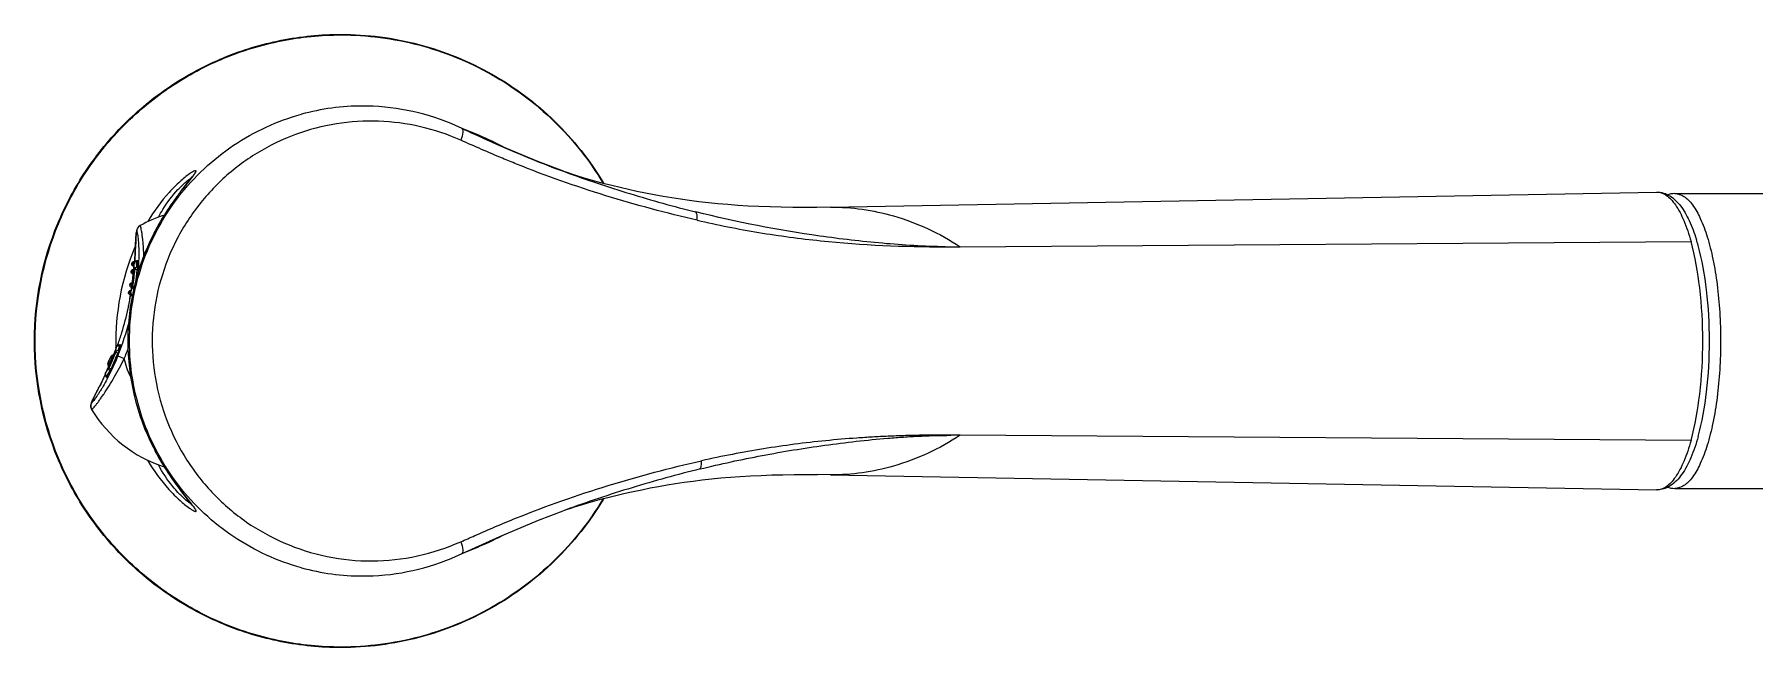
# Model space of a CAD drawing. Header units: millimetres. Extents: x 120 to 1856, y -818 to 764.
# Drawn here: x 1290.6 to 1471.3, y -231.6 to -167.1 of the extents above; entities that cross this region are included whole.
import ezdxf

# ---------------------------------------------------------------- set-up
doc = ezdxf.new("R2010")
doc.units = ezdxf.units.MM
doc.header["$LTSCALE"] = 0.1

msp = doc.modelspace()

# ---------------------------------------------------------------- linework, layer by layer
at = {"color": 7, "linetype": 'Continuous'}
for p, q in [((1335.4614, -176.9279), (1335.5001, -176.9462)), ((1339.4434, -178.742), (1335.4636, -176.9287)), ((1335.6147, -176.9979), (1335.8393, -177.0873)), ((1339.9923, -178.9699), (1340.0244, -178.9873)), ((1305.9286, -183.6245), (1307.1724, -182.06)), ((1346.1614, -181.4653), (1346.3477, -181.5336)), ((1346.4559, -181.57), (1346.3215, -181.5237)), ((1346.6672, -181.6414), (1346.4559, -181.57)), ((1306.0166, -183.507), (1305.9055, -183.6515)), ((1305.9058, -183.6511), (1305.9286, -183.6245)), ((1305.9286, -183.6245), (1305.9085, -183.6507)), ((1306.2748, -183.1763), (1306.0166, -183.507)), ((1374.2385, -185.247), (1461.0172, -183.6543)), ((1462.9573, -183.811), (1544.7682, -183.811)), ((1374.2373, -185.2471), (1374.2379, -185.247)), ((1301.3007, -187.7922), (1301.2892, -187.8733)), ((1303.0835, -188.1013), (1303.0849, -188.1008)), ((1387.8378, -189.4105), (1464.641, -188.8597)), ((1300.8224, -191.2508), (1300.8231, -191.1974)), ((1301.0003, -191.2508), (1300.8224, -191.2508)), ((1300.8294, -191.3067), (1300.8224, -191.2508)), ((1300.8237, -191.1856), (1300.8229, -191.1974)), ((1300.8231, -191.1974), (1300.829, -191.1438)), ((1300.8261, -191.1576), (1300.8237, -191.1856)), ((1300.8746, -191.0448), (1300.829, -191.1438)), ((1300.829, -191.1438), (1301.0069, -191.1438)), ((1300.8597, -191.3597), (1300.8319, -191.3138)), ((1300.9258, -191.0124), (1300.878, -191.0417)), ((1300.9587, -191.4097), (1300.9102, -191.397)), ((1300.9785, -191.0028), (1300.9258, -191.0124)), ((1300.9785, -191.0028), (1300.9507, -191.0054)), ((1301.0135, -191.4146), (1300.9587, -191.4097)), ((1300.9587, -191.4097), (1301.0389, -191.4097)), ((1301.1335, -191.0028), (1300.9785, -191.0028)), ((1301.0063, -191.1974), (1301.0003, -191.2508)), ((1301.0069, -191.1438), (1301.0063, -191.1974)), ((1301.0063, -191.1974), (1301.0552, -191.2001)), ((1301.0135, -191.4146), (1301.038, -191.4206)), ((1301.0385, -191.4146), (1301.0135, -191.4146)), ((1301.0569, -191.1833), (1301.0565, -191.1834)), ((1301.0786, -191.0005), (1301.1168, -190.9739)), ((1301.1289, -190.7749), (1301.1149, -190.9746)), ((1301.117, -190.9955), (1301.1189, -190.9682)), ((1301.1189, -190.9682), (1301.1212, -190.9361)), ((1301.1215, -190.9681), (1301.1418, -190.9126)), ((1301.1418, -190.9126), (1301.1337, -190.9412)), ((1301.1345, -190.9421), (1301.1346, -190.9418)), ((1301.2776, -190.9126), (1301.1418, -190.9126)), ((1301.2098, -190.9657), (1301.302, -190.9349)), ((1301.297, -190.9076), (1301.302, -190.9349)), ((1301.33, -190.8951), (1301.2971, -190.9082)), ((1301.3549, -190.8728), (1301.33, -190.8951)), ((1301.3719, -190.8245), (1301.3661, -190.854)), ((1301.3838, -190.8509), (1301.3755, -190.8153)), ((1301.3906, -191.5222), (1301.3835, -191.8111)), ((1301.4632, -191.8169), (1301.4775, -191.5725)), ((1301.4785, -191.5246), (1301.4727, -191.4307)), ((1300.6071, -193.4044), (1300.6165, -193.3536)), ((1300.6124, -193.3679), (1300.6082, -193.395)), ((1300.6165, -193.3536), (1300.7944, -193.3536)), ((1300.7649, -193.2234), (1300.7383, -193.2258)), ((1300.7606, -192.0571), (1300.7627, -192.0048)), ((1300.9386, -192.0571), (1300.7606, -192.0571)), ((1300.7667, -192.1147), (1300.7606, -192.0571)), ((1300.7635, -191.9939), (1300.7624, -192.0048)), ((1300.7627, -192.0048), (1300.7699, -191.9522)), ((1300.7665, -191.9662), (1300.7635, -191.9939)), ((1300.8629, -193.2234), (1300.765, -193.2234)), ((1300.7967, -192.1688), (1300.7688, -192.121)), ((1300.7699, -191.9522), (1300.7846, -191.899)), ((1300.7699, -191.9522), (1300.9478, -191.9522)), ((1300.7846, -191.899), (1300.8163, -191.856)), ((1300.7944, -193.3536), (1300.7903, -193.4044)), ((1300.8455, -193.2594), (1300.7944, -193.3536)), ((1300.8197, -191.8529), (1300.8635, -191.8258)), ((1300.8966, -192.2199), (1300.8473, -192.2068)), ((1300.8635, -191.8258), (1300.9191, -191.8151)), ((1300.9191, -191.8151), (1300.8917, -191.8176)), ((1300.9449, -192.2242), (1300.8966, -192.2199)), ((1300.8966, -192.2199), (1300.975, -192.2199)), ((1301.0074, -191.8151), (1300.9191, -191.8151)), ((1300.9458, -192.0048), (1300.9386, -192.0571)), ((1300.9449, -192.2242), (1300.9737, -192.2313)), ((1300.9745, -192.2242), (1300.9449, -192.2242)), ((1300.9741, -192.2313), (1300.9449, -192.2242)), ((1300.9478, -191.9522), (1300.9458, -192.0048)), ((1300.9915, -192.0083), (1300.9458, -192.0048)), ((1301.3835, -191.8111), (1301.1443, -191.7928)), ((1301.4632, -191.8171), (1301.3835, -191.8111)), ((1300.4823, -194.268), (1300.4862, -194.3039)), ((1300.4848, -194.2464), (1300.4902, -194.1968)), ((1300.6627, -194.2464), (1300.4848, -194.2464)), ((1300.4878, -194.3087), (1300.4848, -194.2464)), ((1300.5123, -194.3598), (1300.4878, -194.3087)), ((1300.4917, -194.1868), (1300.49, -194.1968)), ((1300.4902, -194.1968), (1300.5008, -194.147)), ((1300.4973, -194.1565), (1300.4917, -194.1868)), ((1300.5008, -194.147), (1300.6787, -194.147)), ((1300.5566, -194.3997), (1300.5158, -194.3643)), ((1300.6195, -194.4199), (1300.5674, -194.4055)), ((1300.5828, -194.4119), (1300.6194, -194.4199)), ((1300.6029, -193.455), (1300.6071, -193.4044)), ((1300.7808, -193.455), (1300.6029, -193.455)), ((1300.6029, -193.455), (1300.6067, -193.5142)), ((1300.6067, -193.5142), (1300.632, -193.5659)), ((1300.6082, -193.395), (1300.6069, -193.4044)), ((1300.6491, -194.4225), (1300.6195, -194.4199)), ((1300.6195, -194.4199), (1300.7783, -194.4199)), ((1300.6353, -193.5702), (1300.6758, -193.6048)), ((1300.748, -194.0206), (1300.6487, -194.0206)), ((1300.6491, -194.4225), (1300.677, -194.4292)), ((1300.7802, -194.4225), (1300.6491, -194.4225)), ((1300.6845, -194.4324), (1300.6491, -194.4225)), ((1300.6734, -194.1968), (1300.6627, -194.2464)), ((1300.6683, -194.4689), (1300.6633, -194.4937)), ((1300.6761, -194.4305), (1300.6683, -194.4689)), ((1300.6787, -194.147), (1300.6734, -194.1968)), ((1300.722, -194.2038), (1300.6734, -194.1968)), ((1300.677, -194.4292), (1300.7047, -194.4459)), ((1300.6916, -194.438), (1300.681, -194.4994)), ((1300.6866, -193.6105), (1300.7381, -193.6246)), ((1300.7019, -193.6169), (1300.7381, -193.6246)), ((1300.7047, -194.4459), (1300.724, -194.4681)), ((1300.7081, -194.504), (1300.7185, -194.4426)), ((1300.7228, -194.1988), (1300.7224, -194.1989)), ((1300.7371, -194.5088), (1300.7388, -194.539)), ((1300.7747, -193.6279), (1300.7381, -193.6246)), ((1300.7381, -193.6246), (1300.8051, -193.6246)), ((1300.7388, -194.539), (1300.7388, -194.5051)), ((1300.7388, -194.539), (1300.9167, -194.539)), ((1300.7747, -193.6279), (1300.8042, -193.6352)), ((1300.8046, -193.6279), (1300.7747, -193.6279)), ((1300.804, -193.6351), (1300.7747, -193.6279)), ((1300.7903, -193.4044), (1300.7808, -193.455)), ((1300.7903, -193.4044), (1300.8354, -193.4098)), ((1300.9069, -194.4941), (1300.8239, -194.4438)), ((1301.136, -193.6285), (1300.9435, -193.6033)), ((1299.1422, -200.4954), (1299.3582, -200.5738)), ((1299.1515, -200.0465), (1299.1505, -200.0103)), ((1299.2247, -199.93), (1299.2252, -199.9299)), ((1299.4471, -200.3057), (1299.3582, -200.5738)), ((1299.4301, -200.6002), (1299.3582, -200.5738)), ((1299.422, -200.3046), (1299.4144, -200.3047)), ((1299.4471, -200.3057), (1299.422, -200.3051)), ((1299.4314, -200.5967), (1299.5126, -200.3762)), ((1299.4471, -200.3057), (1299.4555, -200.306)), ((1299.5126, -200.3762), (1299.5315, -200.318)), ((1299.5272, -199.7341), (1299.5243, -199.7591)), ((1299.5243, -199.7591), (1299.5282, -199.7594)), ((1299.5625, -199.7307), (1299.5271, -199.7347)), ((1299.5315, -200.3181), (1299.5491, -200.2415)), ((1299.5924, -199.7156), (1299.5625, -199.7307)), ((1299.6075, -199.7013), (1299.5879, -199.7449)), ((1299.6212, -199.6752), (1299.6075, -199.7013)), ((1299.6243, -199.7014), (1299.6267, -199.6682)), ((1298.3052, -201.6988), (1298.2958, -201.7393)), ((1298.3176, -201.6796), (1298.4497, -201.3241)), ((1298.4432, -201.6796), (1298.3176, -201.6796)), ((1298.6172, -201.3241), (1298.4432, -201.6796)), ((1298.4452, -202.1426), (1298.6526, -202.2308)), ((1298.4493, -201.3243), (1298.4497, -201.3241)), ((1298.4497, -201.3241), (1298.6197, -200.9655)), ((1298.6526, -202.2308), (1298.5169, -202.4894)), ((1298.6116, -200.9686), (1298.5911, -201.0085)), ((1298.6171, -202.4753), (1298.7231, -202.2572)), ((1298.7453, -200.9655), (1298.6172, -201.3241)), ((1298.6172, -201.3241), (1298.6612, -201.3395)), ((1298.6197, -200.9655), (1298.7453, -200.9655)), ((1298.7216, -202.2606), (1298.6526, -202.2308)), ((1298.8967, -200.7791), (1298.8709, -200.7802)), ((1298.8969, -200.7791), (1298.9007, -200.7791)), ((1298.8974, -200.7791), (1298.897, -200.7791)), ((1299.3489, -200.8849), (1300.0338, -201.1475)), ((1298.0547, -202.6946), (1298.0551, -202.6945)), ((1298.1363, -203.0178), (1298.1177, -203.0417)), ((1298.1463, -203.1257), (1298.1371, -203.1571)), ((1298.1371, -203.1571), (1298.1561, -203.1372)), ((1298.1599, -203.0918), (1298.1463, -203.1257)), ((1298.1468, -203.1281), (1298.1466, -203.1292)), ((1298.5402, -202.6064), (1298.5774, -202.5494)), ((1298.5773, -202.5496), (1298.6171, -202.4753)), ((1297.2252, -204.4853), (1296.8816, -205.1515)), ((1296.5979, -206.5216), (1296.5981, -206.522)), ((1296.5981, -206.522), (1296.6063, -206.5257)), ((1464.641, -209.7623), (1387.8378, -209.2113)), ((1303.0849, -210.5212), (1303.0835, -210.5207)), ((1305.9055, -214.9704), (1306.0059, -215.1011)), ((1305.9286, -214.9975), (1305.9056, -214.9706)), ((1305.9087, -214.9714), (1305.9288, -214.9977)), ((1307.1734, -216.5626), (1305.9286, -214.9975)), ((1374.2459, -213.3751), (1372.8689, -213.356)), ((1374.2414, -213.375), (1461.0121, -214.9675)), ((1462.9573, -214.811), (1544.7682, -214.811)), ((1306.0059, -215.1011), (1306.2796, -215.4517)), ((1346.3438, -217.0898), (1346.137, -217.1657)), ((1346.2967, -217.1071), (1346.3802, -217.078)), ((1346.3802, -217.078), (1346.6015, -217.0027)), ((1335.6174, -221.6222), (1335.5015, -221.6723)), ((1335.9146, -221.5049), (1335.6174, -221.6222))]:
    msp.add_line(p, q, dxfattribs=at)
for points in [[(1346.1605, -181.4646), (1343.4798, -180.4379), (1339.4434, -178.742)], [(1307.3456, -181.8036), (1307.3409, -181.8114), (1307.2924, -181.8836), (1307.2023, -182.0067), (1307.0756, -182.1711), (1306.9162, -182.3725), (1306.7276, -182.6081), (1306.5128, -182.8764), (1306.2748, -183.1763)], [(1374.2372, -185.2471), (1372.7976, -185.2666), (1371.5198, -185.272), (1370.2758, -185.2657), (1369.0637, -185.2476), (1367.878, -185.2175), (1366.7125, -185.1748), (1365.5807, -185.1195), (1364.4924, -185.0523), (1363.4382, -184.9732), (1362.4096, -184.8821), (1361.4001, -184.7787), (1360.4041, -184.6631), (1359.4323, -184.5371), (1358.4869, -184.4019), (1357.5582, -184.2572), (1356.6382, -184.1024), (1355.7199, -183.9366), (1354.8013, -183.7599), (1353.8909, -183.5736), (1352.9948, -183.379), (1352.119, -183.1776), (1351.2715, -182.9718), (1350.4715, -182.7672), (1349.7118, -182.5633), (1348.9684, -182.3542), (1348.2426, -182.1406), (1347.5816, -181.9374), (1347.0513, -181.768), (1346.6672, -181.6414)], [(1301.2892, -187.8733), (1301.2795, -187.9613), (1301.2707, -188.0592), (1301.2626, -188.1682), (1301.255, -188.2884), (1301.2476, -188.4206), (1301.2403, -188.5656), (1301.2329, -188.724), (1301.1993, -189.4984)], [(1301.6858, -187.1816), (1301.5698, -187.2626), (1301.453, -187.3899), (1301.379, -187.5171), (1301.3382, -187.6249), (1301.3155, -187.7126), (1301.3007, -187.7922)], [(1301.1993, -189.4984), (1301.1888, -189.7274), (1301.1768, -189.9702), (1301.1629, -190.2259), (1301.147, -190.4942), (1301.1289, -190.7749)], [(1300.8229, -191.1974), (1300.8223, -191.2087), (1300.8211, -191.2401), (1300.8214, -191.2639)], [(1300.8214, -191.2639), (1300.8262, -191.2968), (1300.8398, -191.3316)], [(1300.853, -191.0705), (1300.8408, -191.0931), (1300.8327, -191.1162), (1300.8287, -191.1364), (1300.8261, -191.1576)], [(1300.8398, -191.3316), (1300.8607, -191.361), (1300.8886, -191.3851), (1300.9238, -191.4024), (1300.9587, -191.4097)], [(1300.9507, -191.0054), (1300.9201, -191.0147), (1300.893, -191.0296), (1300.8704, -191.0488), (1300.853, -191.0705)], [(1301.119, -190.9707), (1301.0997, -190.989), (1301.073, -191.0025)], [(1301.1346, -190.9418), (1301.1308, -190.9517), (1301.119, -190.9707)], [(1301.3689, -190.8472), (1301.369, -190.8467), (1301.3663, -190.8541), (1301.3549, -190.8728)], [(1300.7383, -193.2258), (1300.7086, -193.2344), (1300.6822, -193.2482), (1300.66, -193.2661), (1300.6426, -193.2864), (1300.63, -193.3076), (1300.6212, -193.3293), (1300.6163, -193.3478), (1300.6124, -193.3679)], [(1300.7624, -192.0048), (1300.7614, -192.0168), (1300.7595, -192.0484), (1300.7593, -192.0724)], [(1300.7593, -192.0724), (1300.7639, -192.1063), (1300.7773, -192.141)], [(1300.7947, -191.8811), (1300.7823, -191.9031), (1300.774, -191.9258), (1300.7696, -191.9453), (1300.7665, -191.9662)], [(1300.7773, -192.141), (1300.798, -192.1706), (1300.8259, -192.1949), (1300.8612, -192.2125), (1300.8966, -192.2199)], [(1300.8917, -191.8176), (1300.8614, -191.8266), (1300.8346, -191.8412), (1300.8121, -191.8599), (1300.7947, -191.8811)], [(1300.49, -194.1968), (1300.4878, -194.211), (1300.4837, -194.243), (1300.4823, -194.268)], [(1300.4862, -194.3039), (1300.499, -194.3388), (1300.5192, -194.3687), (1300.547, -194.3936), (1300.5828, -194.4119)], [(1300.6485, -194.0206), (1300.6106, -194.0255), (1300.5729, -194.0411), (1300.5408, -194.0663), (1300.5162, -194.0999), (1300.5026, -194.1341), (1300.4973, -194.1565)], [(1300.6069, -193.4044), (1300.6052, -193.4179), (1300.6019, -193.4498), (1300.6008, -193.4742)], [(1300.6008, -193.4742), (1300.6051, -193.5095), (1300.6181, -193.5444)], [(1300.6181, -193.5444), (1300.6385, -193.5742), (1300.6663, -193.5988), (1300.7019, -193.6169)], [(1300.724, -194.4681), (1300.7343, -194.4902), (1300.7377, -194.5054), (1300.738, -194.5093)], [(1299.6117, -199.696), (1299.6121, -199.6953), (1299.608, -199.7009), (1299.5924, -199.7156)], [(1298.2958, -201.7393), (1298.2906, -201.795), (1298.2974, -201.8613), (1298.3202, -201.9285), (1298.3604, -201.9914), (1298.3757, -202.0085)], [(1298.3303, -201.622), (1298.3162, -201.6627), (1298.3052, -201.6988)], [(1298.4493, -201.3243), (1298.4323, -201.3647), (1298.4, -201.4427), (1298.3719, -201.5126), (1298.3487, -201.5724), (1298.3303, -201.622)], [(1298.5911, -201.0085), (1298.5673, -201.0577), (1298.5393, -201.1184), (1298.5069, -201.1907), (1298.4709, -201.2735), (1298.4493, -201.3243)], [(1298.6579, -200.896), (1298.6317, -200.9335), (1298.6116, -200.9686)], [(1298.8709, -200.7802), (1298.8021, -200.7944), (1298.7446, -200.8204), (1298.6962, -200.8556), (1298.6579, -200.896)], [(1298.0291, -202.8593), (1297.9335, -203.0614), (1297.8034, -203.3317), (1297.6777, -203.5891), (1297.5566, -203.8333), (1297.4403, -204.0644), (1297.3297, -204.2818), (1297.2252, -204.4853)], [(1298.1182, -203.0411), (1298.1349, -203.0622), (1298.1463, -203.091)], [(1298.1463, -203.091), (1298.1484, -203.116), (1298.1468, -203.1281)], [(1296.589, -205.7511), (1296.5606, -205.8214), (1296.5354, -205.8929), (1296.5126, -205.9767), (1296.4956, -206.0873), (1296.4974, -206.2294), (1296.5347, -206.3927), (1296.5966, -206.5231)], [(1296.8816, -205.1515), (1296.815, -205.2818), (1296.7561, -205.3986), (1296.7045, -205.5026), (1296.6599, -205.5949), (1296.6217, -205.6769), (1296.589, -205.7511)], [(1303.0823, -210.5183), (1303.7345, -211.7241), (1304.5572, -213.0682), (1305.3499, -214.2224), (1305.9056, -214.9706)], [(1346.6015, -217.0027), (1346.9566, -216.8848), (1347.4545, -216.7246), (1348.0509, -216.5394), (1348.7405, -216.3338), (1349.4675, -216.1263), (1350.21, -215.9239), (1350.9814, -215.7232), (1351.7984, -215.5209), (1352.6458, -215.3219), (1353.5138, -215.1289), (1354.3946, -214.9439), (1355.2818, -214.7682), (1356.1711, -214.6025), (1357.0614, -214.447), (1357.9593, -214.3008), (1358.8693, -214.1639), (1359.7975, -214.036), (1360.7523, -213.9169), (1361.7247, -213.8085), (1362.7116, -213.7117), (1363.718, -213.6264), (1364.7509, -213.5524), (1365.8193, -213.4896), (1366.9299, -213.4382), (1368.0688, -213.3987), (1369.2262, -213.3712), (1370.4096, -213.355), (1371.6232, -213.35), (1372.8689, -213.356)], [(1306.2796, -215.4517), (1306.5375, -215.7764), (1306.7716, -216.0684), (1306.9743, -216.3221), (1307.1389, -216.5319), (1307.2593, -216.6921), (1307.3309, -216.7949), (1307.3411, -216.8108)], [(1335.4635, -221.693), (1339.4825, -219.8624), (1343.558, -218.1529), (1346.1354, -217.1666)]]:
    msp.add_lwpolyline(points, dxfattribs=at)
for centre, radius, start, end in [((1325.0925, -198.9989), 24.398, 90.004539, 105.352857), ((1325.061, -198.7412), 24.1402, 87.327185, 89.929656), ((1325.0438, -199.0773), 24.4767, 64.810689, 87.323623), ((1337.7797, -171.7215), 5.7033, 247.506648, 247.691047), ((1293.5989, -171.3484), 17.291, 321.721127, 321.923969), ((1332.8638, -204.2809), 33.9439, 142.571415, 144.507065), ((1308.4841, -199.3246), 13.9145, 107.762243, 119.219427), ((1327.6372, -200.6132), 27.5574, 147.669506, 149.392618), ((1328.4454, -201.1244), 28.5137, 145.935555, 147.670087), ((1328.9931, -201.4964), 29.1758, 144.545926, 145.932951), ((1302.0343, -187.7907), 0.7002, 119.276751, 182.793262), ((1327.2529, -200.39), 27.113, 149.385263, 153.047146), ((1324.4846, -199.3105), 25.3438, 157.117326, 181.409274), ((1325.1373, -199.311), 24.7392, 153.056327, 206.937675), ((1325.1399, -199.311), 24.7404, 153.056481, 206.943519), ((1387.1109, -81.913), 107.4983, 269.560391, 270.38705), ((1444.7884, -194.9609), 21.377, 15.471769, 17.23459), ((1270.2208, -189.293), 30.8936, 350.862831, 356.491902), ((1270.2216, -189.293), 30.8932, 350.862831, 356.491901), ((1300.9701, -191.2611), 0.1479, 197.936015, 200.859012), ((1300.9726, -191.2597), 0.1508, 221.531428, 240.694927), ((1300.9779, -191.1519), 0.1488, 132.208546, 133.959857), ((1300.9712, -191.2619), 0.1482, 240.770809, 245.71706), ((1301.1566, -191.1527), 0.1499, 101.519382, 176.596706), ((1301.0046, -191.5145), 0.1004, 70.206707, 84.873775), ((1301.3559, -191.2017), 0.3, 104.531645, 176.493603), ((1301.0421, -190.9076), 0.0998, 284.398696, 291.457821), ((1301.0416, -190.9073), 0.1004, 318.456716, 322.69475), ((1301.4438, -191.8179), 0.3005, 100.20328, 175.208029), ((1301.3555, -191.2007), 0.2989, 101.318935, 104.507338), ((1301.3728, -191.4236), 0.1001, 280.192004, 355.944474), ((1298.9975, -191.4955), 2.4812, 358.220329, 359.328246), ((1300.7651, -193.3732), 0.1499, 90.069017, 172.481718), ((1300.9079, -192.0713), 0.1478, 197.056551, 199.648294), ((1300.9106, -192.0699), 0.1509, 220.96609, 240.369568), ((1300.9185, -191.9642), 0.1489, 131.618144, 133.36212), ((1300.9091, -192.0722), 0.1482, 240.449217, 245.369303), ((1300.9429, -193.3731), 0.1497, 124.666573, 130.580219), ((1270.3642, -189.2943), 30.8813, 351.979065, 355.359262), ((1270.6807, -189.3231), 30.8034, 352.731765, 355.367211), ((1270.2639, -189.3201), 30.8824, 347.714783, 349.862659), ((1300.6488, -194.1705), 0.1499, 90.115517, 170.992788), ((1300.6319, -194.2713), 0.1487, 216.504129, 218.711836), ((1324.5145, -199.3069), 24.332, 168.590975, 170.303178), ((1300.6317, -194.2723), 0.1479, 239.442064, 244.20619), ((1300.7506, -193.4761), 0.1488, 217.145629, 219.238393), ((1300.8108, -194.2705), 0.15, 170.741586, 255.0886), ((1270.2536, -189.3181), 30.8928, 349.862518, 350.336191), ((1300.7504, -193.477), 0.1479, 239.693445, 244.442373), ((1300.641, -194.5209), 0.0986, 56.10574, 63.788027), ((1300.6398, -194.5225), 0.1006, 40.983551, 56.066522), ((1300.6405, -194.5218), 0.0996, 34.378629, 40.962749), ((1301.0185, -194.2465), 0.3, 170.86113, 242.722746), ((1300.6395, -194.5224), 0.1008, 16.728019, 34.322869), ((1300.6409, -194.5219), 0.0993, 9.713123, 16.663418), ((1300.7659, -193.7276), 0.1001, 63.837942, 67.600437), ((1301.0179, -194.2474), 0.2989, 242.745954, 245.863691), ((1301.2412, -193.6444), 0.3005, 172.141974, 235.888527), ((1270.272, -189.3211), 30.8743, 342.833142, 347.713419), ((1324.4982, -199.304), 24.3155, 170.303398, 171.810785), ((1270.7021, -189.3138), 30.8955, 338.005155, 345.386098), ((1270.2699, -189.3195), 30.8767, 340.406432, 342.831599), ((1270.2397, -189.2929), 30.8753, 334.274445, 339.847558), ((1270.2403, -189.2928), 30.8751, 334.274444, 339.847557), ((1270.382, -189.2974), 30.8633, 335.405456, 338.726313), ((1270.6246, -189.3175), 30.8597, 335.26308, 338.607427), ((1270.7049, -189.3253), 30.8587, 335.224249, 338.576464), ((1299.4219, -200.605), 0.3004, 91.423196, 158.597586), ((1324.48, -199.3104), 25.3392, 181.409633, 181.582653), ((1299.5064, -200.0333), 0.3, 87.044489, 159.849096), ((1270.2662, -189.3183), 30.8806, 340.014268, 340.406526), ((1299.4555, -200.2059), 0.1001, 269.965646, 339.165796), ((1299.5063, -200.0316), 0.2983, 86.032612, 87.018512), ((1270.253, -189.1228), 32.1166, 338.011686, 340.230607), ((1298.5928, -201.8001), 0.3004, 156.351692, 207.105082), ((1298.5906, -201.8011), 0.298, 207.122142, 208.689735), ((1298.5939, -201.7992), 0.3018, 208.710213, 222.966044), ((1298.5899, -201.8027), 0.2965, 223.00002, 224.079865), ((1298.7189, -202.2668), 0.3006, 155.585862, 227.776728), ((1298.8971, -201.0787), 0.2996, 90.074227, 157.812226), ((1299.0227, -201.0785), 0.2994, 118.124533, 124.983214), ((1298.325, -202.8249), 0.3, 154.272267, 207.864909), ((1298.3259, -202.8241), 0.3012, 207.897213, 224.766029), ((1298.3231, -202.8267), 0.2974, 224.811969, 226.284081), ((1297.6843, -202.828), 0.5641, 326.76875, 328.008908), ((1298.4496, -202.5635), 0.1002, 334.676937, 47.78623), ((1297.204, -206.164), 0.7008, 147.758139, 211.235837), ((1308.4737, -199.3224), 13.8874, 211.257779, 252.125696), ((1387.0822, -327.6498), 118.4392, 89.634809, 90.100104), ((1327.3276, -198.1862), 27.2002, 206.967523, 210.738423), ((1327.7798, -197.9286), 27.7207, 210.718292, 211.972616), ((1328.2001, -197.6522), 28.2235, 211.996863, 214.355921), ((1329.9372, -196.47), 30.3247, 214.347727, 215.26859), ((1331.4951, -195.3641), 32.2352, 215.27457, 217.463525), ((1294.8369, -226.2921), 15.7115, 37.930331, 38.261827), ((1325.096, -199.7605), 24.2593, 272.580349, 295.293958), ((1325.0818, -199.6992), 24.3217, 254.621922, 270.020573), ((1325.0687, -199.6665), 24.3545, 270.051764, 272.634668)]:
    msp.add_arc(centre, radius, start, end, dxfattribs=at)
for points, knots in [([(1322.7858, -231.5533), (1320.6816, -231.5533), (1316.4614, -231.1376), (1310.3838, -229.2906), (1304.7804, -226.2916), (1299.8698, -222.2563), (1295.8397, -217.3369), (1291.8565, -209.8841), (1289.7409, -199.311), (1291.8565, -188.7379), (1295.8397, -181.2851), (1299.8698, -176.3657), (1304.7804, -172.3304), (1310.3838, -169.3313), (1316.4614, -167.4843), (1320.6816, -167.0686), (1322.7858, -167.0686)], [0, 0, 0, 0, 0.06253776, 0.12507672, 0.18763029, 0.25019746, 0.31278053, 0.37537811, 0.50000001, 0.62462189, 0.68721947, 0.74980254, 0.81236971, 0.87492328, 0.93746224, 1, 1, 1, 1]), ([(1322.8033, -231.4958), (1320.703, -231.4958), (1316.4906, -231.0809), (1310.4242, -229.2372), (1304.831, -226.2436), (1299.9293, -222.2156), (1295.9065, -217.305), (1291.9305, -209.8654), (1289.8187, -199.311), (1291.9305, -188.7566), (1295.9065, -181.317), (1299.9293, -176.4064), (1304.831, -172.3783), (1310.4242, -169.3847), (1316.4906, -167.5411), (1320.703, -167.1261), (1322.8033, -167.1261)], [0, 0, 0, 0, 0.0625352, 0.12507198, 0.1876241, 0.25019076, 0.31277434, 0.37537337, 0.5, 0.62462663, 0.68722566, 0.74980924, 0.8123759, 0.87492802, 0.9374648, 1, 1, 1, 1]), ([(1322.7858, -167.0686), (1325.5394, -167.0686), (1331.073, -167.7837), (1338.8075, -170.9328), (1345.4897, -175.9448), (1348.954, -180.3221), (1350.3736, -182.684)], [0, 0, 0, 0, 0.24992121, 0.49986915, 0.74989361, 1, 1, 1, 1]), ([(1322.8033, -167.1261), (1325.5477, -167.1261), (1331.0626, -167.8377), (1338.7727, -170.9717), (1345.4372, -175.9602), (1348.8958, -180.318), (1350.3143, -182.6699)], [0, 0, 0, 0, 0.24991591, 0.49986095, 0.74988693, 1, 1, 1, 1]), ([(1318.632, -223.1501), (1317.3759, -222.8051), (1314.9105, -221.9116), (1311.4682, -219.9846), (1308.3556, -217.5121), (1304.7398, -213.5514), (1301.4876, -207.4872), (1300.3493, -200.6598), (1300.8059, -195.1906), (1302.141, -189.914), (1305.3681, -183.9041), (1311.2505, -178.3915), (1316.1188, -176.1616), (1318.6328, -175.4717)], [0, 0, 0, 0, 0.06102107, 0.12220244, 0.18402841, 0.24639124, 0.37247549, 0.50028374, 0.56447202, 0.62850936, 0.75424917, 0.87788357, 1, 1, 1, 1]), ([(1335.3894, -178.1996), (1334.0254, -177.6018), (1331.192, -176.6428), (1326.7529, -176.0581), (1322.2902, -176.3326), (1317.9578, -177.4695), (1313.9029, -179.4271), (1310.2884, -182.1681), (1307.2424, -185.5867), (1304.1458, -190.9086), (1302.3312, -198.6066), (1303.6948, -206.3998), (1306.4724, -211.9081), (1309.3205, -215.5105), (1312.7791, -218.4612), (1315.4192, -219.9314), (1316.7883, -220.527)], [0, 0, 0, 0, 0.06158689, 0.12286171, 0.18403502, 0.24532847, 0.3069414, 0.36904287, 0.43173383, 0.49501704, 0.62226988, 0.74966914, 0.81311864, 0.87598817, 0.93825808, 1, 1, 1, 1]), ([(1335.4634, -176.9291), (1335.513, -176.9522), (1335.5929, -177.0994), (1335.5842, -177.5403), (1335.4832, -177.9209), (1335.3896, -178.1992)], [0, 0, 0, 0, 0.12405674, 0.33478389, 1, 1, 1, 1]), ([(1335.5001, -176.9462), (1336.373, -177.3576), (1338.5679, -178.3588), (1342.1026, -179.9134), (1344.8019, -180.9653), (1346.1614, -181.4653)], [0, 0, 0, 0, 0.24995496, 0.62481722, 1, 1, 1, 1]), ([(1335.8393, -177.0873), (1336.307, -177.2707), (1337.7225, -177.8263), (1339.0967, -178.4854), (1339.9923, -178.9699)], [0, 0, 0, 0, 0.33036468, 1, 1, 1, 1]), ([(1341.2424, -180.7073), (1340.752, -180.5087), (1338.7902, -179.6983), (1336.8465, -178.8447), (1335.3897, -178.1991)], [0, 0, 0, 0, 0.24927229, 1, 1, 1, 1]), ([(1360.2301, -186.6102), (1357.0038, -185.8722), (1350.5915, -184.1506), (1344.3234, -181.953), (1341.2429, -180.7054)], [0, 0, 0, 0, 0.49894518, 1, 1, 1, 1]), ([(1306.8847, -181.7362), (1306.5398, -181.9779), (1305.7931, -182.597), (1304.2162, -184.176), (1303.1384, -185.6499), (1302.4945, -186.7362)], [0, 0, 0, 0, 0.18885815, 0.43371961, 1, 1, 1, 1]), ([(1305.6686, -183.3972), (1305.9292, -183.1175), (1306.377, -182.6823), (1306.8661, -182.2828), (1307.0796, -182.1664)], [0, 0, 0, 0, 0.6112104, 1, 1, 1, 1]), ([(1307.2103, -182.0119), (1307.272, -181.9331), (1307.3782, -181.7949), (1307.4935, -181.6308), (1307.5518, -181.5258), (1307.5727, -181.4718), (1307.5809, -181.4293), (1307.5529, -181.3835), (1307.4499, -181.4051), (1307.231, -181.5019), (1307.0306, -181.634), (1306.8847, -181.7362)], [0, 0, 0, 0, 0.20131431, 0.35033482, 0.40311437, 0.4416849, 0.46770177, 0.48623377, 0.53928497, 0.64198253, 1, 1, 1, 1]), ([(1346.3477, -181.5336), (1348.5961, -182.3562), (1353.1415, -183.869), (1357.7548, -185.159), (1360.0773, -185.7396)], [0, 0, 0, 0, 0.500019, 1, 1, 1, 1]), ([(1303.6162, -186.3047), (1303.7617, -186.0218), (1304.3407, -184.9829), (1305.0751, -184.0341), (1305.6686, -183.3972)], [0, 0, 0, 0, 0.26758815, 1, 1, 1, 1]), ([(1461.0105, -183.6569), (1461.2559, -183.6524), (1461.7518, -183.7163), (1462.6743, -184.1424), (1463.6531, -185.1271), (1464.5436, -186.7215), (1464.9953, -187.9501), (1465.2056, -188.6272)], [0, 0, 0, 0, 0.10631121, 0.21265664, 0.43493586, 0.6928409, 1, 1, 1, 1]), ([(1461.0172, -183.6543), (1461.3729, -183.6493), (1461.9493, -183.8713), (1462.5632, -184.4229), (1463.2447, -185.2839), (1463.9923, -186.7739), (1464.4326, -188.1075), (1464.6405, -188.8578)], [0, 0, 0, 0, 0.15975587, 0.25706867, 0.37053385, 0.65035475, 1, 1, 1, 1]), ([(1462.9573, -183.811), (1463.2842, -183.811), (1463.8088, -184.0039), (1464.3812, -184.4868), (1465.0127, -185.2331), (1465.7175, -186.529), (1466.4179, -188.4551), (1466.9938, -190.7887), (1467.423, -193.443), (1467.6877, -196.3201), (1467.747, -198.3025), (1467.747, -199.311)], [0, 0, 0, 0, 0.05754221, 0.09197831, 0.1317055, 0.22877739, 0.34962616, 0.49179695, 0.65115434, 0.82249743, 1, 1, 1, 1]), ([(1360.2301, -186.6107), (1360.2381, -186.4274), (1360.2333, -186.1341), (1360.1552, -185.8245), (1360.0773, -185.7396)], [0, 0, 0, 0, 0.61420554, 1, 1, 1, 1]), ([(1386.283, -189.4017), (1384.0821, -189.3677), (1379.673, -189.1025), (1370.8976, -188.0678), (1364.368, -186.8122), (1360.0773, -185.7396)], [0, 0, 0, 0, 0.24914322, 0.49939938, 1, 1, 1, 1]), ([(1374.2379, -185.247), (1376.4613, -185.2062), (1381.2744, -185.9323), (1385.7113, -187.9657), (1387.8375, -189.4086)], [0, 0, 0, 0, 0.46391597, 1, 1, 1, 1]), ([(1301.1212, -190.9361), (1301.1356, -190.7266), (1301.1608, -190.3201), (1301.1905, -189.7353), (1301.2135, -189.2067), (1301.2331, -188.7492), (1301.2514, -188.376), (1301.2693, -188.1216), (1301.2864, -187.9692), (1301.3001, -187.8938), (1301.3117, -187.8489), (1301.3273, -187.8257), (1301.335, -187.8248)], [0, 0, 0, 0, 0.20151736, 0.39063874, 0.56162361, 0.70910681, 0.8297493, 0.92025471, 0.95323603, 0.97742037, 0.99257442, 1, 1, 1, 1]), ([(1301.335, -187.8248), (1301.3463, -187.826), (1301.3677, -187.8649), (1301.3885, -187.9332), (1301.4147, -188.0532), (1301.4405, -188.212), (1301.4665, -188.4126), (1301.5012, -188.7515), (1301.5351, -189.2554), (1301.5546, -189.938), (1301.5487, -190.7013), (1301.5139, -191.5143), (1301.4712, -192.0684), (1301.4451, -192.349)], [0, 0, 0, 0, 0.00752, 0.02416227, 0.05067983, 0.0864805, 0.131013, 0.18371594, 0.31117742, 0.46369105, 0.63377211, 0.81427324, 1, 1, 1, 1]), ([(1302.0963, -190.4899), (1302.0886, -190.2634), (1302.0691, -189.8258), (1302.0268, -189.1985), (1301.9735, -188.6339), (1301.914, -188.147), (1301.8544, -187.752), (1301.8038, -187.4854), (1301.7654, -187.3278), (1301.7402, -187.2507), (1301.7217, -187.2044), (1301.7011, -187.1819), (1301.6924, -187.1821)], [0, 0, 0, 0, 0.20293878, 0.39215577, 0.56295998, 0.71070767, 0.83118444, 0.92080828, 0.95318796, 0.97699133, 0.9922501, 1, 1, 1, 1]), ([(1360.23, -186.6125), (1362.3694, -187.1053), (1366.6712, -187.9636), (1375.3496, -189.1185), (1381.9151, -189.4222), (1386.283, -189.4017)], [0, 0, 0, 0, 0.25087184, 0.50085983, 1, 1, 1, 1]), ([(1464.6567, -209.7628), (1465.0792, -208.1714), (1465.6864, -204.6956), (1465.9754, -199.3103), (1465.686, -193.9254), (1465.0806, -190.4457), (1464.6406, -188.8578)], [0, 0, 0, 0, 0.2342024, 0.49991558, 0.76563564, 1, 1, 1, 1]), ([(1465.3898, -209.362), (1465.8137, -207.8291), (1466.3982, -204.4834), (1466.6786, -199.3106), (1466.3993, -194.1376), (1465.8156, -190.7917), (1465.392, -189.2586)], [0, 0, 0, 0, 0.23520375, 0.49999283, 0.76478574, 1, 1, 1, 1]), ([(1301.0569, -191.1833), (1301.0607, -191.1387), (1301.0947, -191.0484), (1301.1682, -190.9871), (1301.2098, -190.9657)], [0, 0, 0, 0, 0.48873331, 1, 1, 1, 1]), ([(1301.1443, -191.7928), (1301.1377, -191.7868), (1301.1262, -191.7667), (1301.1061, -191.706), (1301.0874, -191.5902), (1301.0695, -191.407), (1301.0611, -191.2644), (1301.0569, -191.1833)], [0, 0, 0, 0, 0.04342643, 0.10862916, 0.30985337, 0.60742808, 1, 1, 1, 1]), ([(1301.302, -190.9349), (1301.323, -190.9312), (1301.3629, -190.9117), (1301.3823, -190.8709), (1301.3838, -190.8509)], [0, 0, 0, 0, 0.51505153, 1, 1, 1, 1]), ([(1301.3906, -191.5222), (1301.3841, -191.5163), (1301.373, -191.497), (1301.3533, -191.4384), (1301.3345, -191.3268), (1301.3158, -191.1503), (1301.3066, -191.0129), (1301.302, -190.9349)], [0, 0, 0, 0, 0.04354556, 0.10889328, 0.31044329, 0.60797591, 1, 1, 1, 1]), ([(1301.3838, -190.8509), (1301.3886, -190.9279), (1301.3981, -191.0636), (1301.4169, -191.2378), (1301.4357, -191.3481), (1301.4554, -191.4058), (1301.4664, -191.4249), (1301.4727, -191.4307)], [0, 0, 0, 0, 0.39190408, 0.68975777, 0.891205, 0.95643387, 1, 1, 1, 1]), ([(1300.8239, -194.4438), (1300.7881, -194.4138), (1300.7301, -194.3382), (1300.7167, -194.243), (1300.7228, -194.1988)], [0, 0, 0, 0, 0.51152105, 1, 1, 1, 1]), ([(1300.7228, -194.1988), (1300.7447, -194.1195), (1300.7847, -193.9802), (1300.8423, -193.7995), (1300.8909, -193.6802), (1300.9242, -193.618), (1300.9435, -193.6033)], [0, 0, 0, 0, 0.38642877, 0.682506, 0.88619996, 1, 1, 1, 1]), ([(1299.1422, -200.4954), (1299.1373, -200.4897), (1299.1313, -200.4703), (1299.1284, -200.4133), (1299.1423, -200.3058), (1299.1755, -200.1364), (1299.2068, -200.0049), (1299.2252, -199.9299)], [0, 0, 0, 0, 0.03909742, 0.10047304, 0.29803888, 0.59820409, 1, 1, 1, 1]), ([(1299.2252, -199.9299), (1299.2467, -199.8751), (1299.3348, -199.7769), (1299.4624, -199.7533), (1299.5243, -199.7591)], [0, 0, 0, 0, 0.48646251, 1, 1, 1, 1]), ([(1299.4471, -200.3057), (1299.4423, -200.3002), (1299.4365, -200.2814), (1299.4336, -200.2263), (1299.4464, -200.1223), (1299.4775, -199.9586), (1299.5069, -199.8316), (1299.5243, -199.7591)], [0, 0, 0, 0, 0.03921348, 0.10070495, 0.29859797, 0.59876172, 1, 1, 1, 1]), ([(1299.5282, -199.7594), (1299.5484, -199.7605), (1299.5895, -199.7516), (1299.6175, -199.7193), (1299.6243, -199.7014)], [0, 0, 0, 0, 0.51314218, 1, 1, 1, 1]), ([(1299.6243, -199.7014), (1299.6074, -199.773), (1299.5786, -199.8986), (1299.5481, -200.0604), (1299.5356, -200.1631), (1299.5387, -200.2175), (1299.5444, -200.236), (1299.5491, -200.2415)], [0, 0, 0, 0, 0.40112738, 0.70155982, 0.89931063, 0.9607188, 1, 1, 1, 1]), ([(1467.747, -199.311), (1467.747, -200.3194), (1467.6877, -202.3019), (1467.423, -205.179), (1466.9938, -207.8333), (1466.4179, -210.1668), (1465.7175, -212.0929), (1465.0127, -213.3889), (1464.3812, -214.1352), (1463.8088, -214.618), (1463.2842, -214.811), (1462.9573, -214.8109)], [0, 0, 0, 0, 0.17750257, 0.34884566, 0.50820305, 0.65037384, 0.77122261, 0.8682945, 0.90802169, 0.94245779, 1, 1, 1, 1]), ([(1296.6063, -206.5257), (1296.6132, -206.5261), (1296.6313, -206.5169), (1296.6594, -206.4947), (1296.6977, -206.4583), (1296.768, -206.384), (1296.877, -206.2563), (1297.0312, -206.0641), (1297.216, -205.8228), (1297.4272, -205.5363), (1297.6603, -205.2081), (1298.0045, -204.7032), (1298.4535, -204.003), (1298.9943, -203.1003), (1299.5302, -202.1425), (1299.8689, -201.4822), (1300.0336, -201.1474)], [0, 0, 0, 0, 0.00325348, 0.00888818, 0.01708003, 0.02783796, 0.05691178, 0.09564634, 0.14337652, 0.19929925, 0.2625074, 0.33201158, 0.48568761, 0.65225274, 0.82515328, 1, 1, 1, 1]), ([(1299.3489, -200.8849), (1299.2266, -201.1875), (1298.9724, -201.7857), (1298.5634, -202.6576), (1298.1382, -203.481), (1297.7764, -204.1201), (1297.4961, -204.5815), (1297.3055, -204.8809), (1297.1314, -205.1422), (1296.9773, -205.3623), (1296.8466, -205.5391), (1296.743, -205.6685), (1296.674, -205.7465), (1296.6332, -205.7806), (1296.6175, -205.7896), (1296.6112, -205.7901)], [0, 0, 0, 0, 0.17351843, 0.34542061, 0.51182624, 0.66603972, 0.73570977, 0.79884026, 0.85468389, 0.90256384, 0.94172016, 0.97144865, 0.99088084, 0.99663258, 1, 1, 1, 1]), ([(1298.0551, -202.6945), (1298.0998, -202.621), (1298.1799, -202.4912), (1298.2889, -202.3237), (1298.372, -202.2123), (1298.422, -202.156), (1298.4452, -202.1426)], [0, 0, 0, 0, 0.38050471, 0.67516552, 0.88137166, 1, 1, 1, 1]), ([(1296.6112, -205.7901), (1296.6055, -205.7896), (1296.6, -205.7745), (1296.604, -205.7563), (1296.613, -205.7185), (1296.6378, -205.6567), (1296.6789, -205.5626), (1296.7355, -205.4443), (1296.8372, -205.2396), (1296.996, -204.9313), (1297.2177, -204.5031), (1297.4725, -204.0059), (1297.7483, -203.4536), (1297.9347, -203.0672), (1298.0291, -202.8674)], [0, 0, 0, 0, 0.00529306, 0.01057955, 0.0181581, 0.04049058, 0.07209206, 0.11248647, 0.16129027, 0.2823773, 0.43173361, 0.60517232, 0.796577, 1, 1, 1, 1]), ([(1298.1363, -203.0178), (1298.0913, -202.9775), (1298.0231, -202.8729), (1298.0317, -202.746), (1298.0551, -202.6945)], [0, 0, 0, 0, 0.5163667, 1, 1, 1, 1]), ([(1298.5169, -202.4894), (1298.4943, -202.5021), (1298.4459, -202.5564), (1298.3647, -202.6629), (1298.2582, -202.8233), (1298.1799, -202.9474), (1298.1363, -203.0178)], [0, 0, 0, 0, 0.11898699, 0.32556775, 0.61983708, 1, 1, 1, 1]), ([(1298.1627, -203.1269), (1298.1708, -203.1096), (1298.1743, -203.0668), (1298.1514, -203.0314), (1298.1363, -203.0178)], [0, 0, 0, 0, 0.483486, 1, 1, 1, 1]), ([(1298.5402, -202.6064), (1298.518, -202.6191), (1298.4699, -202.6722), (1298.3895, -202.7773), (1298.2838, -202.9352), (1298.206, -203.0576), (1298.1627, -203.1269)], [0, 0, 0, 0, 0.11881893, 0.32519502, 0.61983524, 1, 1, 1, 1]), ([(1360.5316, -212.7696), (1362.6904, -212.2384), (1365.9517, -211.5298), (1370.3317, -210.7562), (1373.6313, -210.261), (1376.9397, -209.8457), (1379.7027, -209.5721), (1381.914, -209.4054), (1383.2955, -209.3238), (1384.4004, -209.2766), (1385.2275, -209.2455), (1385.9168, -209.2377), (1386.4684, -209.2315), (1386.7461, -209.2286), (1386.8841, -209.2109)], [0, 0, 0, 0, 0.25031781, 0.37553761, 0.50076554, 0.62594753, 0.75094092, 0.81332924, 0.87563466, 0.90674871, 0.93784088, 0.96883536, 0.98433833, 1, 1, 1, 1]), ([(1386.8841, -209.2109), (1386.6103, -209.2441), (1386.057, -209.2056), (1385.2328, -209.2133), (1384.4083, -209.2186), (1383.3094, -209.2319), (1381.9366, -209.2663), (1380.2905, -209.3278), (1378.646, -209.4102), (1376.4554, -209.5493), (1373.7199, -209.7809), (1370.4443, -210.1559), (1366.0853, -210.7916), (1362.8373, -211.4225), (1360.6853, -211.9064)], [0, 0, 0, 0, 0.03134446, 0.06255898, 0.09381036, 0.12503205, 0.18747579, 0.24988443, 0.31225886, 0.37461942, 0.49936569, 0.62423766, 0.74929821, 1, 1, 1, 1]), ([(1387.8372, -209.2131), (1385.7119, -210.6544), (1381.2785, -212.6881), (1376.4682, -213.4149), (1374.2459, -213.3751)], [0, 0, 0, 0, 0.53603946, 1, 1, 1, 1]), ([(1465.3908, -209.3637), (1465.1803, -210.1231), (1464.7231, -211.4996), (1463.8075, -213.2876), (1462.7864, -214.4055), (1461.8063, -214.8946), (1461.2751, -214.9695), (1461.0126, -214.9651)], [0, 0, 0, 0, 0.31197539, 0.57211819, 0.79200102, 0.89608201, 1, 1, 1, 1]), ([(1464.6405, -209.7641), (1464.4323, -210.5153), (1463.9916, -211.8502), (1463.2429, -213.3413), (1462.5602, -214.2023), (1461.9454, -214.7533), (1461.3679, -214.9738), (1461.0121, -214.9675)], [0, 0, 0, 0, 0.34978012, 0.62960591, 0.74303342, 0.84029781, 1, 1, 1, 1]), ([(1302.4731, -211.8497), (1303.1167, -212.9405), (1304.1953, -214.4217), (1305.7769, -216.0099), (1306.5272, -216.6343), (1306.8745, -216.8788)], [0, 0, 0, 0, 0.56545591, 0.81035765, 1, 1, 1, 1]), ([(1305.6679, -215.2251), (1305.4831, -215.0268), (1304.6987, -214.1346), (1304.0365, -213.1331), (1303.6177, -212.3176)], [0, 0, 0, 0, 0.2281931, 1, 1, 1, 1]), ([(1341.2431, -217.9165), (1344.3957, -216.6396), (1350.8137, -214.3982), (1357.3806, -212.6509), (1360.6854, -211.9086)], [0, 0, 0, 0, 0.50104999, 1, 1, 1, 1]), ([(1360.5316, -212.7696), (1358.1307, -213.3605), (1353.3624, -214.6817), (1348.666, -216.2401), (1346.3438, -217.0898)], [0, 0, 0, 0, 0.49996982, 1, 1, 1, 1]), ([(1360.5316, -212.7696), (1360.608, -212.6843), (1360.686, -212.3794), (1360.6923, -212.0889), (1360.6854, -211.9082)], [0, 0, 0, 0, 0.38757564, 1, 1, 1, 1]), ([(1307.0871, -216.4645), (1306.8745, -216.3513), (1306.3866, -215.9429), (1305.9327, -215.5093), (1305.6679, -215.2251)], [0, 0, 0, 0, 0.38266911, 1, 1, 1, 1]), ([(1306.8745, -216.8788), (1306.9577, -216.9373), (1307.1053, -217.0365), (1307.3106, -217.1561), (1307.4459, -217.2148), (1307.549, -217.2423), (1307.582, -217.1993), (1307.5756, -217.1575), (1307.5564, -217.1056), (1307.5014, -217.0037), (1307.3912, -216.8446), (1307.2891, -216.7106), (1307.2295, -216.6341)], [0, 0, 0, 0, 0.20624912, 0.36394885, 0.47045971, 0.52653916, 0.54491627, 0.56997292, 0.60728966, 0.65851349, 0.80331241, 1, 1, 1, 1]), ([(1350.3737, -215.9377), (1348.9542, -218.2996), (1345.4899, -222.677), (1338.8077, -227.689), (1331.0731, -230.8382), (1325.5395, -231.5533), (1322.7858, -231.5533)], [0, 0, 0, 0, 0.25010639, 0.50013085, 0.75007879, 1, 1, 1, 1]), ([(1350.3148, -215.9513), (1348.8963, -218.3032), (1345.4377, -222.6612), (1338.7731, -227.6501), (1331.0628, -230.7842), (1325.5477, -231.4958), (1322.8033, -231.4958)], [0, 0, 0, 0, 0.25011307, 0.50013905, 0.75008409, 1, 1, 1, 1]), ([(1335.3895, -220.4227), (1335.8769, -220.2067), (1337.8184, -219.3489), (1339.7692, -218.5112), (1341.2426, -217.9145)], [0, 0, 0, 0, 0.25114283, 1, 1, 1, 1]), ([(1316.7883, -220.527), (1318.2492, -221.1625), (1321.3074, -222.1351), (1326.0904, -222.5976), (1330.8728, -222.072), (1333.9255, -221.065), (1335.3892, -220.4223)], [0, 0, 0, 0, 0.25007333, 0.49941987, 0.74906272, 1, 1, 1, 1]), ([(1335.3895, -220.4225), (1335.4831, -220.7009), (1335.5841, -221.0815), (1335.5929, -221.5225), (1335.5131, -221.6697), (1335.4635, -221.6929)], [0, 0, 0, 0, 0.66521488, 0.87595187, 1, 1, 1, 1]), ([(1339.9972, -219.6492), (1339.129, -220.1191), (1337.7786, -220.7689), (1336.3884, -221.3206), (1335.9146, -221.5049)], [0, 0, 0, 0, 0.66007743, 1, 1, 1, 1])]:
    msp.add_open_spline(points, degree=3, knots=knots, dxfattribs=at)
for points in [[(1462.9507, -183.8123), (1462.6699, -183.8142), (1462.3858, -183.8649), (1462.1214, -183.9593)], [(1301.0003, -191.2508), (1300.9978, -191.2908), (1301.0138, -191.3349), (1301.0415, -191.3639)], [(1300.9785, -192.1732), (1300.9505, -192.1433), (1300.9349, -192.0979), (1300.9386, -192.0571)], [(1301.0039, -191.8476), (1300.9729, -191.8722), (1300.9512, -191.9128), (1300.9478, -191.9522)], [(1300.7431, -194.0461), (1300.71, -194.0684), (1300.685, -194.1076), (1300.6787, -194.147)], [(1300.7808, -193.455), (1300.7755, -193.4943), (1300.7879, -193.5388), (1300.8128, -193.5696)], [(1298.4432, -201.6796), (1298.4164, -201.7409), (1298.411, -201.8153), (1298.4287, -201.8798)], [(1298.851, -200.8332), (1298.8048, -200.8655), (1298.7667, -200.9133), (1298.7453, -200.9655)], [(1300.676, -203.0508), (1300.3902, -202.4453), (1300.1701, -201.8032), (1300.0335, -201.1478)], [(1462.1192, -214.6617), (1462.3841, -214.7565), (1462.6688, -214.8079), (1462.9501, -214.8099)]]:
    msp.add_open_spline(points, degree=3, dxfattribs=at)

doc.saveas('drawing.dxf')
